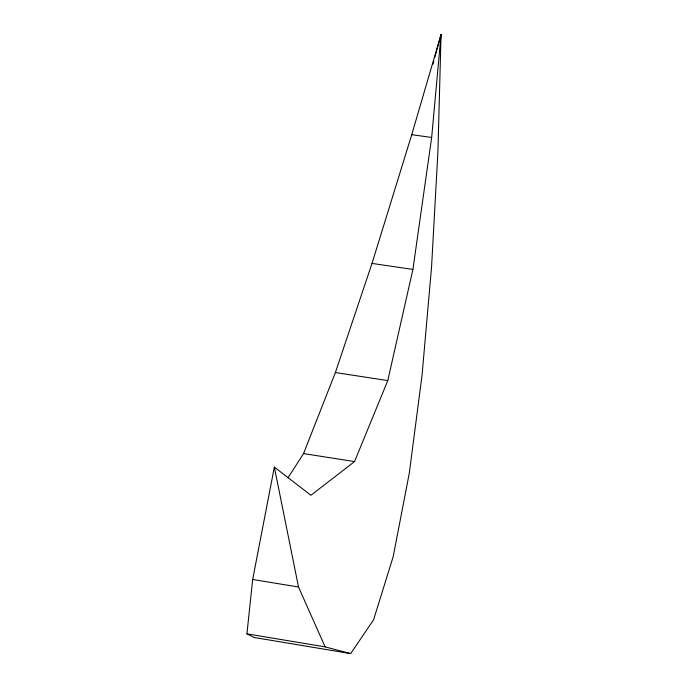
<?xml version="1.0" encoding="UTF-8"?>
<svg xmlns="http://www.w3.org/2000/svg" width="688" height="688" viewBox="0 0 688 688"><rect width="100%" height="100%" fill="white"/><g stroke="black" fill="none" stroke-linecap="round" stroke-linejoin="round"><path stroke-width="1.03" d="M434.911 57.087L441.068 34.4L437.921 151.713L431.565 266.987L422.062 375.072L409.308 473.06L393.175 556.704L373.575 619.785L350.665 653.6L254.121 637.492L246.932 633.846L252.668 579.485L274.349 467.109L310.942 495.265L354.552 461.588L387.783 380.576L412.912 269.438L431.66 137.48L441.068 34.4L411.751 134.685L372.01 263.418L335.383 372.561L303.554 453.573L288.031 477.782M432.958 64.302L433.793 61.206M411.751 134.685L431.66 137.48M372.01 263.418L412.912 269.438M335.383 372.561L387.783 380.576M303.554 453.573L354.552 461.588M252.668 579.485L298.506 587.002L325.123 646.875L350.665 653.6M246.932 633.846L325.123 646.875M274.349 467.109L298.506 587.002"/></g></svg>
